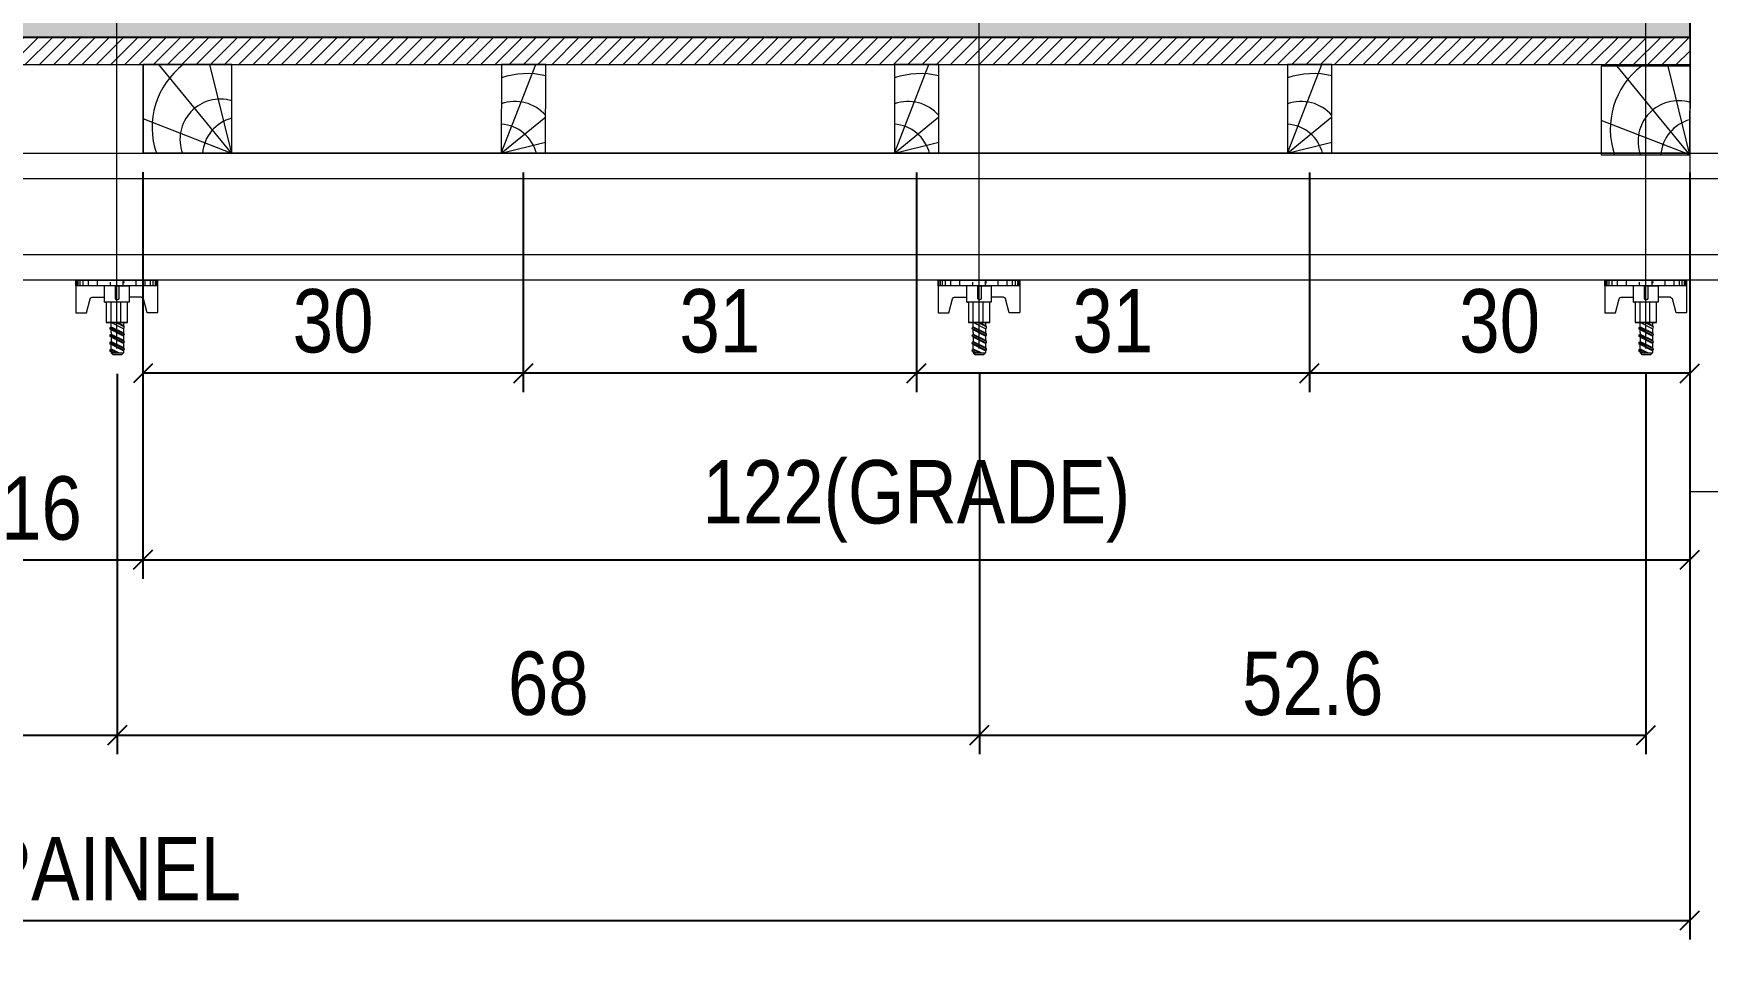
# Model space of a CAD drawing. Extents: x 14400 to 27878, y -21631 to 6985.
# Drawn here: x 26635.9 to 26899.9, y -4037.6 to -3890.8 of the extents above; entities that cross this region are included whole.
import ezdxf

# ---------------------------------------------------------------- set-up
doc = ezdxf.new("R2010")
doc.units = 0
doc.layers.add('CHAPA', color=1, linetype='Continuous')
doc.layers.add('COTA', color=241, linetype='Continuous')
for name, color, linetype, lineweight in [('Hachura', 251, 'Continuous', 9), ('Madeira', 126, 'Continuous', 18), ('Perfil Metálico', 224, 'Continuous', 18)]:
    doc.layers.add(name, color=color, linetype=linetype, lineweight=lineweight)
doc.styles.add('COTA TECNICA 2X', font='techl___.ttf', dxfattribs={"height": 10})
doc.dimstyles.new('SECAO PILAR', dxfattribs={"dimtxt": 10, "dimasz": 3, "dimexe": 3, "dimexo": 3, "dimgap": 3, "dimtad": 1, "dimdec": 1, "dimlfac": 0.5, "dimzin": 12, "dimdsep": 46, "dimtxsty": 'COTA TECNICA 2X', "dimblk1": 'OBLIQUE', "dimblk2": 'OBLIQUE', "dimsah": 1, "dimcen": 0.9, "dimclrd": 256, "dimclre": 256, "dimclrt": 256, "dimadec": 1, "dimazin": 3, "dimtfac": 1, "dimtdec": 1, "dimtmove": 0, "dimatfit": 3, "dimfxl": 1, "dimtolj": 1, "dimtzin": 12, "dimarcsym": 0})

# ---------------------------------------------------------------- blocks, each defined once
blk = doc.blocks.new('PONTALETE')
at = {"layer": 'Madeira'}
for q in [(2.71, 7), (7, 5.76), (7, 1.74)]:
    blk.add_line((0, 0), q, dxfattribs=at)
blk.add_lwpolyline([(0, 0), (7, 0), (7, 7), (0, 7)], close=True, dxfattribs=at)
for centre, radius, start, end in [((2.04, 0.06), 6.23, 37.2818, 109.0913), ((1.09, 0.9), 3.19, 343.603, 109.9847), ((-0.21, -0.78), 3.09, 14.6322, 86.0383)]:
    blk.add_arc(centre, radius, start, end, dxfattribs=at)
blk = doc.blocks.new('MEIO PONTALETE')
at = {"layer": 'Madeira'}
for q in [(2.71, 7), (3.5, 2.88), (3.5, 0.87)]:
    blk.add_line((0, 0), q, dxfattribs=at)
blk.add_lwpolyline([(0, 0), (3.5, 0), (3.5, 7), (0, 7)], close=True, dxfattribs=at)
for centre, radius, start, end in [((2.04, 0.06), 6.23, 76.4499, 109.0913), ((1.09, 0.9), 3.19, 40.9063, 109.9847), ((-0.21, -0.78), 3.09, 14.6322, 86.0383)]:
    blk.add_arc(centre, radius, start, end, dxfattribs=at)
blk = doc.blocks.new('_Oblique')
at = {"color": 0, "linetype": 'ByBlock', "lineweight": -2}
blk.add_line((-0.5, -0.5), (0.5, 0.5), dxfattribs=at)
blk = doc.blocks.new('*D412')
at = {"layer": 'COTA', "lineweight": -2, "transparency": 16777216}
for p, q in [((26837.13, -3912.76), (26837.13, -3947.47)), ((26897.13, -3912.77), (26897.13, -3947.47)), ((26897.13, -3944.47), (26837.13, -3944.47))]:
    blk.add_line(p, q, dxfattribs=at)
at = {"layer": 'Defpoints', "color": 0, "transparency": 16777216}
for p in [(26837.13, -3909.76), (26897.13, -3909.77), (26837.13, -3944.47)]:
    blk.add_point(p, dxfattribs=at)
at = {"layer": 'COTA', "lineweight": -2, "transparency": 16777216, "xscale": 3, "yscale": 3, "zscale": 3, "rotation": 180}
blk.add_blockref('_Oblique', (26837.13, -3944.47), dxfattribs=at)
at = {"layer": 'COTA', "lineweight": -2, "transparency": 16777216, "xscale": 3, "yscale": 3, "zscale": 3}
blk.add_blockref('_Oblique', (26897.13, -3944.47), dxfattribs=at)
at = {"layer": 'COTA', "transparency": 16777216, "insert": (26867.13, -3936.25), "char_height": 10, "attachment_point": 5, "style": 'COTA TECNICA 2X'}
blk.add_mtext('\\A1;30', dxfattribs=at)
blk = doc.blocks.new('*D413')
at = {"layer": 'COTA', "lineweight": -2, "transparency": 16777216}
for p, q in [((26653.14, -3912.74), (26653.14, -3976.89)), ((26897.13, -3912.77), (26897.13, -3976.89)), ((26653.14, -3973.89), (26897.13, -3973.89))]:
    blk.add_line(p, q, dxfattribs=at)
at = {"layer": 'Defpoints', "color": 0, "transparency": 16777216}
for p in [(26653.14, -3909.74), (26897.13, -3909.77), (26897.13, -3973.89)]:
    blk.add_point(p, dxfattribs=at)
at = {"layer": 'COTA', "lineweight": -2, "transparency": 16777216, "xscale": 3, "yscale": 3, "zscale": 3, "rotation": 180}
blk.add_blockref('_Oblique', (26653.14, -3973.89), dxfattribs=at)
at = {"layer": 'COTA', "lineweight": -2, "transparency": 16777216, "xscale": 3, "yscale": 3, "zscale": 3}
blk.add_blockref('_Oblique', (26897.13, -3973.89), dxfattribs=at)
at = {"layer": 'COTA', "transparency": 16777216, "insert": (26775.13, -3964.67), "char_height": 10, "attachment_point": 5, "style": 'COTA TECNICA 2X'}
blk.add_mtext('\\A1;122(GRADE)', dxfattribs=at)
blk = doc.blocks.new('*D414')
at = {"layer": 'COTA', "lineweight": -2, "transparency": 16777216}
for p, q in [((26775.13, -3912.76), (26775.13, -3947.47)), ((26837.13, -3912.76), (26837.13, -3947.47)), ((26837.13, -3944.47), (26775.13, -3944.47))]:
    blk.add_line(p, q, dxfattribs=at)
at = {"layer": 'Defpoints', "color": 0, "transparency": 16777216}
for p in [(26775.13, -3909.76), (26837.13, -3909.76), (26775.13, -3944.47)]:
    blk.add_point(p, dxfattribs=at)
at = {"layer": 'COTA', "lineweight": -2, "transparency": 16777216, "xscale": 3, "yscale": 3, "zscale": 3, "rotation": 180}
blk.add_blockref('_Oblique', (26775.13, -3944.47), dxfattribs=at)
at = {"layer": 'COTA', "lineweight": -2, "transparency": 16777216, "xscale": 3, "yscale": 3, "zscale": 3}
blk.add_blockref('_Oblique', (26837.13, -3944.47), dxfattribs=at)
at = {"layer": 'COTA', "transparency": 16777216, "insert": (26806.13, -3936.25), "char_height": 10, "attachment_point": 5, "style": 'COTA TECNICA 2X'}
blk.add_mtext('\\A1;31', dxfattribs=at)
blk = doc.blocks.new('*D415')
at = {"layer": 'COTA', "lineweight": -2, "transparency": 16777216}
for p, q in [((26713.13, -3912.76), (26713.13, -3947.47)), ((26775.13, -3912.76), (26775.13, -3947.47)), ((26775.13, -3944.47), (26713.13, -3944.47))]:
    blk.add_line(p, q, dxfattribs=at)
at = {"layer": 'Defpoints', "color": 0, "transparency": 16777216}
for p in [(26713.13, -3909.76), (26775.13, -3909.76), (26713.13, -3944.47)]:
    blk.add_point(p, dxfattribs=at)
at = {"layer": 'COTA', "lineweight": -2, "transparency": 16777216, "xscale": 3, "yscale": 3, "zscale": 3, "rotation": 180}
blk.add_blockref('_Oblique', (26713.13, -3944.47), dxfattribs=at)
at = {"layer": 'COTA', "lineweight": -2, "transparency": 16777216, "xscale": 3, "yscale": 3, "zscale": 3}
blk.add_blockref('_Oblique', (26775.13, -3944.47), dxfattribs=at)
at = {"layer": 'COTA', "transparency": 16777216, "insert": (26744.13, -3936.25), "char_height": 10, "attachment_point": 5, "style": 'COTA TECNICA 2X'}
blk.add_mtext('\\A1;31', dxfattribs=at)
blk = doc.blocks.new('*D416')
at = {"layer": 'COTA', "lineweight": -2, "transparency": 16777216}
for p, q in [((26653.14, -3912.76), (26653.14, -3947.47)), ((26713.13, -3912.76), (26713.13, -3947.47)), ((26713.13, -3944.47), (26653.14, -3944.47))]:
    blk.add_line(p, q, dxfattribs=at)
at = {"layer": 'Defpoints', "color": 0, "transparency": 16777216}
for p in [(26653.14, -3909.76), (26713.13, -3909.76), (26653.14, -3944.47)]:
    blk.add_point(p, dxfattribs=at)
at = {"layer": 'COTA', "lineweight": -2, "transparency": 16777216, "xscale": 3, "yscale": 3, "zscale": 3, "rotation": 180}
blk.add_blockref('_Oblique', (26653.14, -3944.47), dxfattribs=at)
at = {"layer": 'COTA', "lineweight": -2, "transparency": 16777216, "xscale": 3, "yscale": 3, "zscale": 3}
blk.add_blockref('_Oblique', (26713.13, -3944.47), dxfattribs=at)
at = {"layer": 'COTA', "transparency": 16777216, "insert": (26683.13, -3936.25), "char_height": 10, "attachment_point": 5, "style": 'COTA TECNICA 2X'}
blk.add_mtext('\\A1;30', dxfattribs=at)
blk = doc.blocks.new('*D417')
at = {"layer": 'COTA', "lineweight": -2, "transparency": 16777216}
for p, q in [((26621.14, -3912.76), (26621.14, -3976.89)), ((26653.14, -3912.76), (26653.14, -3976.89)), ((26621.14, -3973.89), (26653.14, -3973.89))]:
    blk.add_line(p, q, dxfattribs=at)
at = {"layer": 'Defpoints', "color": 0, "transparency": 16777216}
for p in [(26621.14, -3909.76), (26653.14, -3909.76), (26653.14, -3973.89)]:
    blk.add_point(p, dxfattribs=at)
at = {"layer": 'COTA', "lineweight": -2, "transparency": 16777216, "xscale": 3, "yscale": 3, "zscale": 3, "rotation": 180}
blk.add_blockref('_Oblique', (26621.14, -3973.89), dxfattribs=at)
at = {"layer": 'COTA', "lineweight": -2, "transparency": 16777216, "xscale": 3, "yscale": 3, "zscale": 3}
blk.add_blockref('_Oblique', (26653.14, -3973.89), dxfattribs=at)
at = {"layer": 'COTA', "transparency": 16777216, "insert": (26637.14, -3965.79), "char_height": 10, "attachment_point": 5, "style": 'COTA TECNICA 2X'}
blk.add_mtext('\\A1;16', dxfattribs=at)
blk = doc.blocks.new('*D418')
at = {"layer": 'COTA', "lineweight": -2, "transparency": 16777216}
for p, q in [((26377.07, -3912.81), (26377.07, -4033.8)), ((26897.13, -3966.75), (26897.13, -4033.8)), ((26377.07, -4030.8), (26897.13, -4030.8))]:
    blk.add_line(p, q, dxfattribs=at)
at = {"layer": 'Defpoints', "color": 0, "transparency": 16777216}
for p in [(26377.07, -3909.81), (26897.13, -3963.75), (26897.13, -4030.8)]:
    blk.add_point(p, dxfattribs=at)
at = {"layer": 'COTA', "lineweight": -2, "transparency": 16777216, "xscale": 3, "yscale": 3, "zscale": 3, "rotation": 180}
blk.add_blockref('_Oblique', (26377.07, -4030.8), dxfattribs=at)
at = {"layer": 'COTA', "lineweight": -2, "transparency": 16777216, "xscale": 3, "yscale": 3, "zscale": 3}
blk.add_blockref('_Oblique', (26897.13, -4030.8), dxfattribs=at)
at = {"layer": 'COTA', "transparency": 16777216, "insert": (26637.1, -4022.69), "char_height": 10, "attachment_point": 5, "style": 'COTA TECNICA 2X'}
blk.add_mtext('\\A1;260 PAINEL', dxfattribs=at)
blk = doc.blocks.new('*D420')
at = {"layer": 'COTA', "lineweight": -2, "transparency": 16777216}
for p, q in [((26513.08, -3944.56), (26513.08, -4004.57)), ((26649.08, -3944.56), (26649.08, -4004.57)), ((26513.08, -4001.57), (26649.08, -4001.57))]:
    blk.add_line(p, q, dxfattribs=at)
at = {"layer": 'Defpoints', "color": 0, "transparency": 16777216}
for p in [(26513.08, -3941.56), (26649.08, -3941.56), (26649.08, -4001.57)]:
    blk.add_point(p, dxfattribs=at)
at = {"layer": 'COTA', "lineweight": -2, "transparency": 16777216, "xscale": 3, "yscale": 3, "zscale": 3, "rotation": 180}
blk.add_blockref('_Oblique', (26513.08, -4001.57), dxfattribs=at)
at = {"layer": 'COTA', "lineweight": -2, "transparency": 16777216, "xscale": 3, "yscale": 3, "zscale": 3}
blk.add_blockref('_Oblique', (26649.08, -4001.57), dxfattribs=at)
at = {"layer": 'COTA', "transparency": 16777216, "insert": (26581.08, -3993.45), "char_height": 10, "attachment_point": 5, "style": 'COTA TECNICA 2X'}
blk.add_mtext('\\A1;68', dxfattribs=at)
blk = doc.blocks.new('*D421')
at = {"layer": 'COTA', "lineweight": -2, "transparency": 16777216}
for p, q in [((26649.08, -3944.56), (26649.08, -4004.57)), ((26785.08, -3944.56), (26785.08, -4004.57)), ((26649.08, -4001.57), (26785.08, -4001.57))]:
    blk.add_line(p, q, dxfattribs=at)
at = {"layer": 'Defpoints', "color": 0, "transparency": 16777216}
for p in [(26649.08, -3941.56), (26785.08, -3941.56), (26785.08, -4001.57)]:
    blk.add_point(p, dxfattribs=at)
at = {"layer": 'COTA', "lineweight": -2, "transparency": 16777216, "xscale": 3, "yscale": 3, "zscale": 3, "rotation": 180}
blk.add_blockref('_Oblique', (26649.08, -4001.57), dxfattribs=at)
at = {"layer": 'COTA', "lineweight": -2, "transparency": 16777216, "xscale": 3, "yscale": 3, "zscale": 3}
blk.add_blockref('_Oblique', (26785.08, -4001.57), dxfattribs=at)
at = {"layer": 'COTA', "transparency": 16777216, "insert": (26717.08, -3993.45), "char_height": 10, "attachment_point": 5, "style": 'COTA TECNICA 2X'}
blk.add_mtext('\\A1;68', dxfattribs=at)
blk = doc.blocks.new('*D422')
at = {"layer": 'COTA', "lineweight": -2, "transparency": 16777216}
for p, q in [((26785.08, -3944.56), (26785.08, -4004.57)), ((26890.21, -3944.56), (26890.21, -4004.57)), ((26785.08, -4001.57), (26890.21, -4001.57))]:
    blk.add_line(p, q, dxfattribs=at)
at = {"layer": 'Defpoints', "color": 0, "transparency": 16777216}
for p in [(26785.08, -3941.56), (26890.21, -3941.56), (26890.21, -4001.57)]:
    blk.add_point(p, dxfattribs=at)
at = {"layer": 'COTA', "lineweight": -2, "transparency": 16777216, "xscale": 3, "yscale": 3, "zscale": 3, "rotation": 180}
blk.add_blockref('_Oblique', (26785.08, -4001.57), dxfattribs=at)
at = {"layer": 'COTA', "lineweight": -2, "transparency": 16777216, "xscale": 3, "yscale": 3, "zscale": 3}
blk.add_blockref('_Oblique', (26890.21, -4001.57), dxfattribs=at)
at = {"layer": 'COTA', "transparency": 16777216, "insert": (26837.65, -3993.46), "char_height": 10, "attachment_point": 5, "style": 'COTA TECNICA 2X'}
blk.add_mtext('\\A1;52.6', dxfattribs=at)
blk = doc.blocks.new('C')
at = {"layer": 'Hachura', "color": 0}
for p, q in [((0, 3.22), (0, -3.22)), ((0.45, 3.22), (0, 3.22)), ((0.46, 3.16), (0, 3.16)), ((0.46, 3.05), (0, 3.05)), ((0.46, 2.88), (0, 2.88)), ((0, 2.75), (0, -1.16)), ((0.46, 2.65), (0, 2.65)), ((0.45, -3.23), (0.45, 3.22)), ((0.45, 3.22), (2.58, 3.22)), ((2.58, 3.22), (2.58, 2.39)), ((0.46, 2.23), (0, 2.23)), ((0.46, 1.51), (0, 1.51)), ((1.35, 1.94), (1.35, 0.96)), ((2.58, 2.39), (1.47, 2.09)), ((0.39, 0.49), (0.17, 0.49)), ((1.74, 0.97), (0.45, 0.97)), ((1.45, 0.1), (0.45, 0.1)), ((1.74, -0.97), (1.74, 0.97)), ((1.74, 0.97), (1.74, 0.84)), ((1.74, 0.97), (1.74, 0.84)), ((1.74, 0.84), (3.35, 0.84)), ((3.35, 0.45), (1.74, 0.45)), ((3.32, 0.84), (3.32, -0.84)), ((3.35, 0.84), (3.35, -0.84)), ((3.68, 0.45), (3.35, 0.45)), ((3.84, -0.52), (3.35, 0.45)), ((3.35, 0.06), (3.67, -0.57)), ((3.68, 0.45), (4.16, -0.52)), ((3.72, 0.5), (4.25, -0.57)), ((4.37, -0.55), (3.83, 0.53)), ((4.15, 0.45), (3.93, 0.45)), ((4.42, -0.52), (3.93, 0.45)), ((4.15, 0.45), (4.26, 0.45)), ((4.26, 0.45), (4.74, -0.52)), ((4.3, 0.5), (4.83, -0.57)), ((4.95, -0.55), (4.41, 0.53)), ((4.51, 0.45), (4.84, 0.45)), ((5, -0.52), (4.51, 0.45)), ((4.84, 0.45), (5.32, -0.52)), ((4.88, 0.5), (5.41, -0.57)), ((5.53, -0.55), (4.99, 0.53)), ((5.58, -0.52), (5.09, 0.45)), ((5.42, 0.45), (5.09, 0.45)), ((5.58, -0.52), (5.09, 0.45)), ((5.42, 0.45), (5.74, -0.19)), ((5.46, 0.5), (5.74, -0.07)), ((5.74, 0.19), (5.57, 0.53)), ((5.74, 0.32), (5.68, 0.45)), ((5.68, 0.45), (5.74, 0.45)), ((5.74, 0.45), (5.9, 0.29)), ((5.74, 0.45), (5.74, -0.52)), ((5.9, -0.36), (5.9, 0.29)), ((0.45, 0), (0, 0)), ((0.08, -0.48), (0.29, -0.48)), ((0.29, -0.48), (0.4, -0.48)), ((0.45, 0), (0.45, -0.97)), ((0.45, -0.16), (1.45, -0.16)), ((0.45, -0.65), (0.45, -0.32)), ((0.45, -3.23), (0.45, -0.65)), ((0.45, -0.97), (1.74, -0.97)), ((1.35, -1.94), (1.35, -0.97)), ((3.35, -0.32), (1.74, -0.32)), ((3.35, -0.84), (1.74, -0.84)), ((3.35, -0.07), (3.58, -0.52)), ((3.35, -0.52), (3.58, -0.52)), ((3.84, -0.52), (4.16, -0.52)), ((4.42, -0.52), (4.74, -0.52)), ((4.63, -0.52), (4.74, -0.52)), ((5, -0.52), (5.32, -0.52)), ((5.58, -0.52), (5.74, -0.52)), ((5.74, -0.52), (5.9, -0.36)), ((5.74, -0.52), (5.74, -0.52)), ((0.46, -1.52), (0, -1.52)), ((0.46, -2.23), (0, -2.23)), ((2.58, -2.39), (1.47, -2.1)), ((2.58, -3.23), (2.58, -2.39)), ((0.46, -2.65), (0, -2.65)), ((0.46, -2.88), (0, -2.88)), ((0.46, -3.05), (0, -3.05)), ((0.46, -3.16), (0, -3.16)), ((0, -3.22), (2.57, -3.22))]:
    blk.add_line(p, q, dxfattribs=at)
for centre, radius, start, end in [((1.52, 1.94), 0.161, 104.7436, 180), ((1.44, -0.03), 0.129, 272.695, 87.305), ((3.81, 0.39), 0.143, 25.5688, 154.4312), ((4.39, 0.39), 0.143, 25.5688, 154.4312), ((4.97, 0.39), 0.143, 25.5688, 154.4312), ((5.55, 0.39), 0.143, 25.5688, 154.4312), ((0.17, -0.37), 0.174, 221.744, 317.8592), ((3.71, -0.4), 0.174, 222.1408, 318.256), ((4.29, -0.4), 0.174, 222.1408, 318.256), ((4.87, -0.4), 0.174, 222.1408, 318.256), ((5.45, -0.4), 0.174, 222.1408, 318.256), ((5.61, -0.4), 0.174, 317.8592, 318.256), ((1.52, -1.94), 0.161, 180, 255.2564)]:
    blk.add_arc(centre, radius, start, end, dxfattribs=at)

msp = doc.modelspace()

# ---------------------------------------------------------------- hatches: boundary and pattern name
at = {"layer": 'Hachura'}
h = msp.add_hatch(color=256, dxfattribs=at)
h.dxf.hatch_style = 1
h.paths.add_polyline_path([(26377.166, -3887.813), (26377.166, -3891.413), (26897.166, -3891.413), (26897.166, -3887.813)])
h = msp.add_hatch(dxfattribs=at)
h.set_pattern_fill('ANSI31', color=256, scale=0.5, angle=360, style=0)
h.set_pattern_definition([(45, (33539.9115, -2030.5756), (-1.122532, 1.122532), [])])
h.paths.add_polyline_path([(26897.166, -3891.413), (26897.166, -3895.813), (26377.166, -3895.855), (26377.166, -3891.413)])

# ---------------------------------------------------------------- linework, layer by layer
at = {"layer": 'CHAPA'}
msp.add_lwpolyline([(26897.166, -3887.813), (26377.166, -3887.813), (26377.166, -3891.413), (26897.166, -3891.413)], close=True, dxfattribs=at)
at = {"layer": 'Hachura'}
for p, q in [((26649.015, -3940.555), (26649.022, -3790.814)), ((26785.015, -3940.555), (26785.022, -3790.814)), ((26890.186, -3940.555), (26890.19, -3857.935))]:
    msp.add_line(p, q, dxfattribs=at)
msp.add_lwpolyline([(26377.166, -3891.413), (26897.166, -3891.413), (26897.166, -3895.813), (26377.166, -3895.813)], close=True, dxfattribs=at)
at = {"layer": 'Madeira'}
msp.add_lwpolyline([(26653.158, -3909.755), (26653.173, -3895.755), (26897.166, -3895.757), (26897.151, -3909.757)], close=True, dxfattribs=at)
at = {"layer": 'Perfil Metálico'}
for points in [[(26897.208, -2774.162), (26917.208, -2774.162), (26917.208, -3963.168), (26897.208, -3963.168)], [(26326.951, -3929.755), (26326.951, -3909.755), (26960.577, -3909.755), (26960.577, -3929.755)]]:
    msp.add_lwpolyline(points, close=True, dxfattribs=at)
for points in [[(26326.951, -3913.755), (26960.577, -3913.755)], [(26960.577, -3925.755), (26326.951, -3925.755)]]:
    msp.add_lwpolyline(points, dxfattribs=at)

# ---------------------------------------------------------------- block references
at = {"layer": 'Hachura', "linetype": 'Continuous', "xscale": -2, "yscale": 2, "zscale": 2, "rotation": 90}
for p in [(26649.015, -3929.755), (26785.015, -3929.755), (26890.186, -3929.755)]:
    msp.add_blockref('C', p, dxfattribs=at)
at = {"layer": 'Madeira'}
for name, p, xscale, yscale, zscale, rotation in [('PONTALETE', (26667.158, -3909.761), 2, 2, 2, 89.93708930310329), ('MEIO PONTALETE', (26709.658, -3909.753), 1.999999997962732, 1.999999997962732, 1.999999997962732, 359.9370893031033), ('MEIO PONTALETE', (26771.658, -3909.753), 1.999999997962732, 1.999999997962732, 1.999999997962732, 359.9370893031033), ('MEIO PONTALETE', (26833.658, -3909.753), 1.999999997962732, 1.999999997962732, 1.999999997962732, 359.9370893031033), ('PONTALETE', (26897.151, -3910.013), 2, 2, 2, 89.93708930310329)]:
    msp.add_blockref(name, p, dxfattribs=dict(at, xscale=xscale, yscale=yscale, zscale=zscale, rotation=rotation))

# ---------------------------------------------------------------- dimensions: what is measured, and where the dimension line sits
at = {"layer": 'COTA'}
dim = msp.add_linear_dim(base=(26897.129, -4030.797), p1=(26377.072, -3909.81), p2=(26897.129, -3963.754), text='<> PAINEL', dimstyle='SECAO PILAR', dxfattribs=at)
dim.commit()
dim.dimension.update_dxf_attribs({"geometry": '*D418', "text_midpoint": (26637.1, -4022.695)})
for base, p1, p2, picture, middle in [((26653.137, -3973.889), (26621.144, -3909.755), (26653.137, -3909.755), '*D417', (26637.141, -3965.786)), ((26649.083, -4001.575), (26513.083, -3941.555), (26649.083, -3941.555), '*D420', (26581.083, -3993.45))]:
    dim = msp.add_linear_dim(base=base, p1=p1, p2=p2, dimstyle='SECAO PILAR', dxfattribs=at)
    dim.commit()
    dim.dimension.update_dxf_attribs({"geometry": picture, "text_midpoint": middle})
dim = msp.add_linear_dim(base=(26897.13, -3973.889), p1=(26653.137, -3909.741), p2=(26897.13, -3909.767), angle=180, text='<>(GRADE)', dimstyle='SECAO PILAR', dxfattribs=at)
dim.commit()
dim.dimension.update_dxf_attribs({"geometry": '*D413', "text_midpoint": (26775.134, -3964.668)})
for base, p1, p2, picture, middle in [((26653.137, -3944.47), (26713.13, -3909.755), (26653.137, -3909.755), '*D416', (26683.134, -3936.251)), ((26713.13, -3944.47), (26775.13, -3909.755), (26713.13, -3909.755), '*D415', (26744.13, -3936.251)), ((26775.13, -3944.47), (26837.13, -3909.755), (26775.13, -3909.755), '*D414', (26806.13, -3936.251)), ((26837.13, -3944.47), (26897.13, -3909.767), (26837.13, -3909.755), '*D412', (26867.13, -3936.251))]:
    dim = msp.add_linear_dim(base=base, p1=p1, p2=p2, angle=180, dimstyle='SECAO PILAR', dxfattribs=at)
    dim.commit()
    dim.dimension.update_dxf_attribs({"geometry": picture, "text_midpoint": middle})
for base, p1, p2, picture, middle in [((26785.083, -4001.575), (26649.083, -3941.555), (26785.083, -3941.555), '*D421', (26717.083, -3993.45)), ((26890.211, -4001.575), (26785.083, -3941.555), (26890.211, -3941.555), '*D422', (26837.647, -3993.465))]:
    dim = msp.add_linear_dim(base=base, p1=p1, p2=p2, dimstyle='SECAO PILAR', override={"dimtmove": 1}, dxfattribs=at)
    dim.commit()
    dim.dimension.update_dxf_attribs({"geometry": picture, "text_midpoint": middle})

doc.saveas('drawing.dxf')
